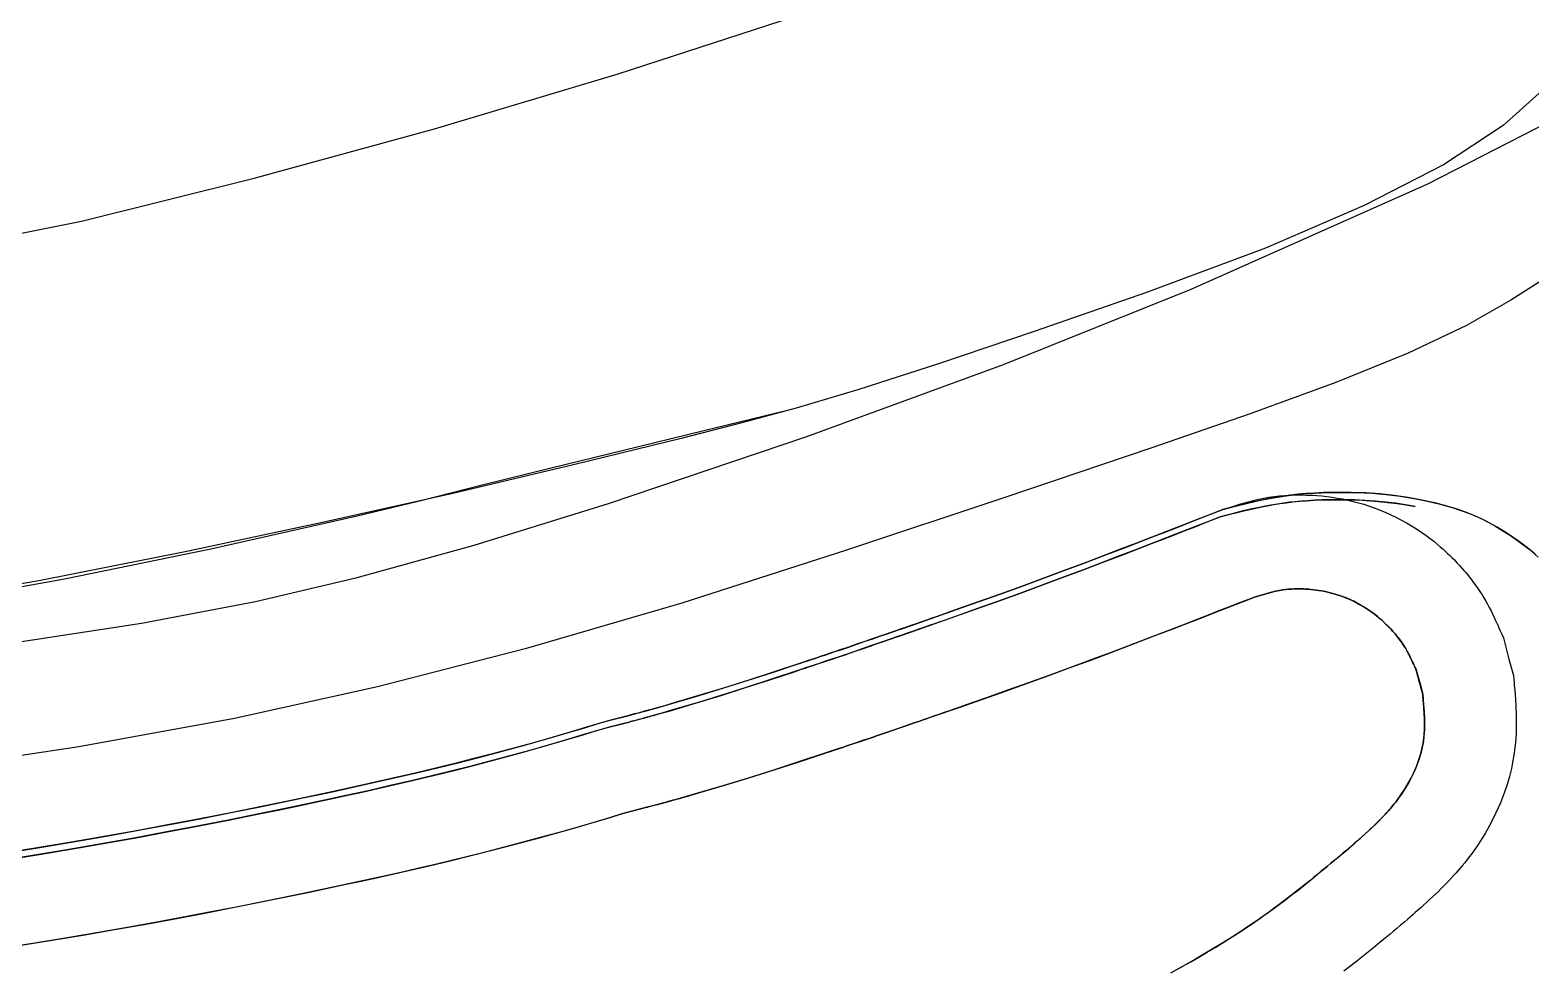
# Model space of a CAD drawing. Extents: x -120222 to -41942, y -19134 to 30932.
# Drawn here: x -97446.9 to -97364.5, y 4074.6 to 4126.1 of the extents above; entities that cross this region are included whole.
import ezdxf

# ---------------------------------------------------------------- set-up
doc = ezdxf.new("R2010")
doc.units = 0
doc.header["$LTSCALE"] = 150
doc.header["$MEASUREMENT"] = 0
doc.layers.get('0').update_dxf_attribs({"linetype": 'CONTINUOUS'})
doc.layers.add('_____', color=7, linetype='CONTINUOUS')

# ---------------------------------------------------------------- blocks, each defined once
blk = doc.blocks.new('____-461')
at = {"color": 1, "linetype": 'Continuous'}
for points in [[(-103965.318, -456.938, 0), (-103954.798, -458.125, 0), (-103944.2, -459.015, 0), (-103934.271, -459.561, 0), (-103925.013, -459.763, 0), (-103915.649, -459.557, 0), (-103905.345, -458.875, 0), (-103894.103, -457.718, 0), (-103883.428, -456.337, 0), (-103875.881, -455.169, 0), (-103869.611, -453.99, 0), (-103864.034, -452.674, 0), (-103857.602, -450.884, 0), (-103850.229, -448.603, 0), (-103839.321, -444.925, 0), (-103828.518, -440.959, 0), (-103818.203, -436.827, 0), (-103805.206, -431.027, 0), (-103793.265, -424.905, 0)], [(-103970.983, -432.913, 0), (-103963.409, -434.165, 0), (-103955.976, -435.204, 0), (-103948.65, -436.046, 0), (-103935.492, -437.081, 0), (-103922.688, -437.454, 0), (-103910.392, -437.193, 0), (-103899.218, -436.377, 0), (-103888.817, -435.009, 0), (-103879.189, -433.09, 0), (-103869.687, -430.726, 0), (-103859.792, -428.003, 0), (-103849.691, -424.979, 0), (-103839.215, -421.589, 0), (-103828.443, -417.368, 0), (-103817.407, -412.125, 0), (-103805.875, -405.723, 0), (-103794.175, -398.348, 0)], [(-103798.471, -436.046, 0), (-103800.638, -437.425, 0), (-103803.074, -438.821, 0), (-103806.279, -440.331, 0), (-103810.258, -441.957, 0), (-103815.01, -443.698, 0), (-103820.376, -445.544, 0), (-103828.443, -448.271, 0), (-103837.148, -451.165, 0), (-103846.201, -454.075, 0), (-103854.803, -456.589, 0), (-103862.907, -458.682, 0), (-103870.78, -460.409, 0), (-103879.327, -461.967, 0), (-103888.564, -463.357, 0), (-103898.372, -464.504, 0), (-103909.392, -465.335, 0), (-103920.849, -465.741, 0), (-103932.037, -465.736, 0), (-103942.463, -465.327, 0), (-103950.144, -464.722, 0), (-103958.153, -463.813, 0), (-103966.865, -462.576, 0)], [(-103798.365, -425.414, 0), (-103801.063, -427.831, 0), (-103804.348, -429.983, 0), (-103808.693, -432.219, 0), (-103814.13, -434.562, 0), (-103820.658, -437.011, 0), (-103826.826, -439.153, 0), (-103832.095, -440.927, 0), (-103836.458, -442.329, 0), (-103839.916, -443.36, 0), (-103842.888, -444.162, 0), (-103846.223, -445.022, 0), (-103852.08, -446.465, 0), (-103858.782, -448.046, 0), (-103865.938, -449.652, 0), (-103873.48, -451.265, 0), (-103881.533, -452.854, 0), (-103890.357, -454.355, 0)], [(-103840.385, -443.49, 0), (-103845.051, -444.619, 0), (-103849.403, -445.681, 0), (-103853.44, -446.675, 0), (-103857.162, -447.602, 0), (-103860.614, -448.466, 0), (-103864.029, -449.295, 0), (-103872.075, -451.117, 0), (-103880.114, -452.759, 0), (-103889.677, -454.476, 0), (-103899.229, -455.936, 0), (-103908.773, -457.134, 0), (-103916.083, -457.762, 0), (-103923.403, -458.082, 0), (-103930.735, -458.091, 0), (-103938.077, -457.792, 0), (-103945.43, -457.184, 0), (-103952.794, -456.266, 0), (-103960.115, -455.098, 0), (-103969.341, -453.49, 0)], [(-103816.465, -448.931, 0), (-103815.763, -448.746, 0), (-103815.1, -448.583, 0), (-103814.478, -448.443, 0), (-103813.895, -448.325, 0), (-103813.352, -448.228, 0), (-103812.857, -448.155, 0), (-103812.391, -448.102, 0), (-103811.913, -448.059, 0), (-103811.417, -448.027, 0), (-103810.677, -447.998, 0), (-103809.903, -447.989, 0), (-103809.094, -448.001, 0), (-103808.287, -448.039, 0), (-103807.496, -448.106, 0), (-103806.72, -448.202, 0), (-103805.961, -448.326, 0), (-103805.224, -448.477, 0), (-103804.526, -448.644, 0), (-103803.869, -448.829, 0), (-103803.382, -448.986, 0), (-103802.919, -449.154, 0), (-103802.473, -449.338, 0), (-103802.01, -449.561, 0), (-103801.529, -449.823, 0), (-103801.075, -450.096, 0), (-103800.607, -450.401, 0), (-103800.122, -450.74, 0), (-103799.627, -451.115, 0), (-103799.143, -451.543, 0)], [(-103799.305, -451.392, 0), (-103799.732, -451.031, 0), (-103800.165, -450.709, 0), (-103800.589, -450.413, 0), (-103801, -450.143, 0), (-103801.4, -449.898, 0), (-103801.788, -449.678, 0), (-103802.26, -449.437, 0), (-103802.712, -449.236, 0), (-103803.163, -449.063, 0), (-103803.639, -448.901, 0), (-103804.14, -448.75, 0), (-103804.814, -448.572, 0), (-103805.529, -448.411, 0), (-103806.278, -448.271, 0), (-103807.044, -448.158, 0), (-103807.826, -448.074, 0), (-103808.609, -448.02, 0), (-103809.408, -447.993, 0), (-103810.19, -447.99, 0), (-103810.939, -448.005, 0), (-103811.419, -448.027, 0), (-103811.883, -448.057, 0), (-103812.333, -448.096, 0), (-103812.768, -448.144, 0), (-103813.222, -448.208, 0), (-103813.711, -448.29, 0), (-103814.329, -448.412, 0), (-103814.994, -448.559, 0), (-103815.706, -448.732, 0), (-103816.465, -448.931, 0)], [(-103816.454, -448.929, 0), (-103815.98, -448.778, 0), (-103815.486, -448.626, 0), (-103814.989, -448.486, 0), (-103814.479, -448.363, 0), (-103813.94, -448.261, 0), (-103813.647, -448.219, 0), (-103813.356, -448.185, 0), (-103813.065, -448.16, 0), (-103812.773, -448.143, 0), (-103812.481, -448.133, 0), (-103812.188, -448.13, 0), (-103811.892, -448.135, 0), (-103811.722, -448.141, 0), (-103811.521, -448.15, 0), (-103811.292, -448.165, 0), (-103811.034, -448.188, 0), (-103810.751, -448.218, 0), (-103810.466, -448.256, 0), (-103810.181, -448.301, 0), (-103809.898, -448.352, 0), (-103809.308, -448.483, 0), (-103808.724, -448.644, 0), (-103808.149, -448.836, 0), (-103807.545, -449.076, 0), (-103806.954, -449.349, 0), (-103806.379, -449.655, 0), (-103805.822, -449.994, 0), (-103805.285, -450.364, 0), (-103805.076, -450.52, 0), (-103804.874, -450.678, 0), (-103804.687, -450.831, 0), (-103804.515, -450.977, 0), (-103804.361, -451.113, 0), (-103804.228, -451.233, 0), (-103804.114, -451.34, 0), (-103804.003, -451.447, 0), (-103803.887, -451.561, 0), (-103803.743, -451.705, 0), (-103803.601, -451.853, 0), (-103803.462, -452.004, 0), (-103803.333, -452.147, 0), (-103803.221, -452.275, 0), (-103803.122, -452.392, 0), (-103802.833, -452.749, 0), (-103802.56, -453.117, 0), (-103802.454, -453.269, 0), (-103802.34, -453.439, 0), (-103802.224, -453.617, 0), (-103802.124, -453.78, 0), (-103802.016, -453.968, 0), (-103801.925, -454.129, 0), (-103801.829, -454.308, 0), (-103801.728, -454.505, 0), (-103801.645, -454.673, 0), (-103801.569, -454.831, 0), (-103801.494, -454.989, 0), (-103801.427, -455.135, 0), (-103801.361, -455.282, 0), (-103801.295, -455.43, 0), (-103801.22, -455.599, 0), (-103801.137, -455.789, 0), (-103801.052, -455.985, 0)], [(-103837.075, -456.506, 0), (-103836.577, -456.334, 0), (-103836.116, -456.175, 0), (-103835.693, -456.029, 0), (-103835.307, -455.895, 0), (-103834.959, -455.775, 0), (-103834.712, -455.69, 0), (-103834.488, -455.612, 0), (-103834.287, -455.543, 0), (-103834.11, -455.482, 0), (-103833.947, -455.425, 0), (-103832.497, -454.921, 0), (-103829.91, -454.01, 0), (-103828.757, -453.597, 0), (-103827.591, -453.176, 0), (-103826.411, -452.744, 0), (-103825.238, -452.308, 0), (-103824.085, -451.875, 0), (-103822.952, -451.445, 0), (-103821.821, -451.012, 0), (-103820.691, -450.576, 0), (-103820.179, -450.378, 0), (-103819.64, -450.169, 0), (-103819.073, -449.949, 0), (-103818.477, -449.716, 0), (-103817.845, -449.47, 0), (-103817.174, -449.208, 0), (-103816.465, -448.931, 0)], [(-103837.075, -456.506, 0), (-103836.577, -456.334, 0), (-103836.116, -456.175, 0), (-103835.693, -456.029, 0), (-103835.307, -455.895, 0), (-103834.959, -455.775, 0), (-103834.712, -455.69, 0), (-103834.488, -455.612, 0), (-103834.287, -455.543, 0), (-103834.11, -455.482, 0), (-103833.947, -455.425, 0), (-103832.497, -454.921, 0), (-103829.91, -454.01, 0), (-103828.757, -453.597, 0), (-103827.591, -453.176, 0), (-103826.411, -452.744, 0), (-103825.238, -452.308, 0), (-103824.085, -451.875, 0), (-103822.952, -451.445, 0), (-103821.821, -451.012, 0), (-103820.691, -450.576, 0), (-103820.179, -450.378, 0), (-103819.64, -450.169, 0), (-103819.073, -449.949, 0), (-103818.477, -449.716, 0), (-103817.845, -449.47, 0), (-103817.174, -449.208, 0), (-103816.465, -448.931, 0)], [(-103837.075, -456.506, 0), (-103836.577, -456.334, 0), (-103836.116, -456.175, 0), (-103835.693, -456.029, 0), (-103835.307, -455.895, 0), (-103834.959, -455.775, 0), (-103834.712, -455.69, 0), (-103834.488, -455.612, 0), (-103834.287, -455.543, 0), (-103834.11, -455.482, 0), (-103833.947, -455.425, 0), (-103832.497, -454.921, 0), (-103829.91, -454.01, 0), (-103828.757, -453.597, 0), (-103827.591, -453.176, 0), (-103826.411, -452.744, 0), (-103825.238, -452.308, 0), (-103824.085, -451.875, 0), (-103822.952, -451.445, 0), (-103821.821, -451.012, 0), (-103820.691, -450.576, 0), (-103820.179, -450.378, 0), (-103819.64, -450.169, 0), (-103819.073, -449.949, 0), (-103818.477, -449.716, 0), (-103817.845, -449.47, 0), (-103817.174, -449.208, 0), (-103816.465, -448.931, 0)], [(-103816.465, -448.931, 0), (-103817.11, -449.183, 0), (-103817.723, -449.422, 0), (-103818.305, -449.649, 0), (-103818.855, -449.864, 0), (-103819.381, -450.068, 0), (-103819.882, -450.263, 0), (-103820.36, -450.448, 0), (-103821.204, -450.775, 0), (-103822.049, -451.099, 0), (-103822.893, -451.423, 0), (-103824.026, -451.853, 0), (-103825.177, -452.286, 0), (-103826.35, -452.721, 0), (-103827.529, -453.154, 0), (-103828.697, -453.576, 0), (-103829.85, -453.988, 0), (-103831.004, -454.397, 0), (-103832.159, -454.803, 0), (-103832.45, -454.904, 0), (-103832.741, -455.006, 0), (-103833.031, -455.107, 0), (-103833.322, -455.208, 0), (-103833.613, -455.309, 0), (-103833.903, -455.41, 0), (-103834.199, -455.513, 0), (-103834.436, -455.594, 0), (-103834.707, -455.688, 0), (-103835.014, -455.794, 0), (-103835.356, -455.912, 0), (-103835.733, -456.043, 0), (-103836.145, -456.185, 0), (-103836.593, -456.339, 0), (-103837.075, -456.506, 0)], [(-103805.892, -448.772, 0), (-103806.429, -448.675, 0), (-103806.974, -448.591, 0), (-103807.527, -448.523, 0), (-103808.088, -448.469, 0), (-103808.658, -448.43, 0), (-103809.235, -448.405, 0), (-103809.692, -448.396, 0), (-103810.14, -448.393, 0), (-103810.576, -448.397, 0), (-103811.002, -448.407, 0), (-103811.416, -448.424, 0), (-103811.819, -448.447, 0), (-103812.155, -448.471, 0), (-103812.483, -448.501, 0), (-103812.803, -448.535, 0), (-103813.127, -448.577, 0), (-103813.469, -448.628, 0), (-103813.829, -448.69, 0), (-103814.208, -448.761, 0), (-103814.57, -448.836, 0), (-103814.948, -448.919, 0), (-103815.342, -449.01, 0), (-103815.75, -449.11, 0), (-103816.174, -449.219, 0), (-103816.612, -449.335, 0)], [(-103816.612, -449.335, 0), (-103816.135, -449.209, 0), (-103815.677, -449.092, 0), (-103815.236, -448.985, 0), (-103814.813, -448.889, 0), (-103814.408, -448.802, 0), (-103814.028, -448.726, 0), (-103813.665, -448.661, 0), (-103813.32, -448.605, 0), (-103812.992, -448.558, 0), (-103812.62, -448.515, 0), (-103812.24, -448.479, 0), (-103811.85, -448.449, 0), (-103811.448, -448.425, 0), (-103811.034, -448.408, 0), (-103810.61, -448.398, 0), (-103810.174, -448.393, 0), (-103809.727, -448.395, 0), (-103809.271, -448.404, 0), (-103808.816, -448.422, 0), (-103808.366, -448.448, 0), (-103807.921, -448.484, 0), (-103807.404, -448.537, 0), (-103806.893, -448.603, 0), (-103806.389, -448.681, 0), (-103805.892, -448.772, 0)], [(-103816.465, -448.931, 0), (-103816.459, -448.93, 0), (-103816.454, -448.929, 0)], [(-103816.612, -449.335, 0), (-103817.257, -449.587, 0), (-103817.87, -449.827, 0), (-103818.452, -450.054, 0), (-103819.003, -450.268, 0), (-103819.528, -450.473, 0), (-103820.029, -450.667, 0), (-103820.507, -450.853, 0), (-103821.352, -451.179, 0), (-103822.196, -451.504, 0), (-103823.041, -451.827, 0), (-103824.173, -452.257, 0), (-103825.325, -452.69, 0), (-103826.497, -453.126, 0), (-103827.677, -453.558, 0), (-103828.844, -453.98, 0), (-103829.997, -454.393, 0), (-103831.151, -454.802, 0), (-103832.307, -455.207, 0), (-103832.597, -455.309, 0), (-103832.888, -455.41, 0), (-103833.178, -455.511, 0), (-103833.469, -455.613, 0), (-103833.76, -455.714, 0), (-103834.051, -455.815, 0), (-103834.347, -455.917, 0), (-103834.583, -455.999, 0), (-103834.855, -456.093, 0), (-103835.161, -456.199, 0), (-103835.503, -456.317, 0), (-103835.88, -456.447, 0), (-103836.293, -456.589, 0), (-103836.74, -456.744, 0), (-103837.223, -456.91, 0)], [(-103837.223, -456.91, 0), (-103836.724, -456.738, 0), (-103836.263, -456.579, 0), (-103835.84, -456.433, 0), (-103835.454, -456.3, 0), (-103835.106, -456.18, 0), (-103834.859, -456.094, 0), (-103834.635, -456.017, 0), (-103834.435, -455.948, 0), (-103834.257, -455.886, 0), (-103834.094, -455.83, 0), (-103832.644, -455.325, 0), (-103830.057, -454.414, 0), (-103828.904, -454.002, 0), (-103827.738, -453.58, 0), (-103826.559, -453.148, 0), (-103825.385, -452.713, 0), (-103824.233, -452.28, 0), (-103823.099, -451.85, 0), (-103821.968, -451.416, 0), (-103820.838, -450.981, 0), (-103820.326, -450.782, 0), (-103819.788, -450.573, 0), (-103819.221, -450.353, 0), (-103818.624, -450.121, 0), (-103817.992, -449.874, 0), (-103817.322, -449.613, 0), (-103816.612, -449.335, 0)], [(-103805.82, -457.806, 0), (-103805.865, -457.703, 0), (-103805.906, -457.613, 0), (-103805.943, -457.53, 0), (-103805.98, -457.447, 0), (-103806.017, -457.365, 0), (-103806.055, -457.283, 0), (-103806.093, -457.201, 0), (-103806.117, -457.151, 0), (-103806.141, -457.101, 0), (-103806.165, -457.051, 0), (-103806.19, -457.001, 0), (-103806.219, -456.942, 0), (-103806.247, -456.887, 0), (-103806.279, -456.826, 0), (-103806.307, -456.772, 0), (-103806.331, -456.728, 0), (-103806.351, -456.692, 0), (-103806.365, -456.668, 0), (-103806.379, -456.642, 0), (-103806.394, -456.615, 0), (-103806.411, -456.587, 0), (-103806.428, -456.557, 0), (-103806.446, -456.526, 0), (-103806.469, -456.488, 0), (-103806.499, -456.441, 0), (-103806.537, -456.383, 0), (-103806.573, -456.329, 0), (-103806.606, -456.28, 0), (-103806.637, -456.235, 0), (-103806.666, -456.194, 0), (-103806.827, -455.979, 0), (-103806.997, -455.771, 0), (-103807.053, -455.706, 0), (-103807.121, -455.63, 0), (-103807.201, -455.541, 0), (-103807.289, -455.446, 0), (-103807.379, -455.354, 0), (-103807.466, -455.267, 0), (-103807.548, -455.188, 0), (-103807.595, -455.143, 0), (-103807.647, -455.094, 0), (-103807.71, -455.037, 0), (-103807.784, -454.971, 0), (-103807.87, -454.897, 0), (-103807.968, -454.815, 0), (-103808.082, -454.724, 0), (-103808.207, -454.629, 0), (-103808.334, -454.536, 0), (-103808.637, -454.332, 0), (-103808.95, -454.146, 0), (-103809.274, -453.977, 0), (-103809.605, -453.826, 0), (-103809.943, -453.694, 0), (-103810.288, -453.581, 0), (-103810.637, -453.487, 0), (-103810.778, -453.455, 0), (-103810.919, -453.425, 0), (-103811.06, -453.399, 0), (-103811.202, -453.376, 0), (-103811.344, -453.356, 0), (-103811.487, -453.338, 0), (-103811.624, -453.324, 0), (-103811.732, -453.314, 0), (-103811.824, -453.307, 0), (-103811.901, -453.303, 0), (-103811.971, -453.3, 0), (-103812.034, -453.297, 0), (-103812.09, -453.295, 0), (-103812.173, -453.293, 0), (-103812.248, -453.291, 0), (-103812.324, -453.291, 0), (-103812.399, -453.291, 0), (-103812.474, -453.292, 0), (-103812.548, -453.294, 0), (-103812.709, -453.302, 0), (-103812.869, -453.313, 0), (-103813.029, -453.329, 0), (-103813.188, -453.349, 0), (-103813.359, -453.377, 0), (-103813.577, -453.422, 0), (-103813.775, -453.471, 0), (-103813.969, -453.523, 0), (-103814.162, -453.579, 0), (-103814.355, -453.637, 0), (-103814.546, -453.697, 0), (-103814.733, -453.756, 0), (-103814.916, -453.815, 0)], [(-103814.916, -453.815, 0), (-103814.733, -453.756, 0), (-103814.546, -453.697, 0), (-103814.355, -453.637, 0), (-103814.162, -453.579, 0), (-103813.969, -453.523, 0), (-103813.775, -453.471, 0), (-103813.577, -453.422, 0), (-103813.359, -453.377, 0), (-103813.178, -453.348, 0), (-103813.009, -453.326, 0), (-103812.84, -453.311, 0), (-103812.67, -453.3, 0), (-103812.5, -453.293, 0), (-103812.329, -453.291, 0), (-103812.266, -453.291, 0), (-103812.203, -453.292, 0), (-103812.139, -453.293, 0), (-103812.063, -453.296, 0), (-103812.007, -453.298, 0), (-103811.945, -453.301, 0), (-103811.877, -453.304, 0), (-103811.801, -453.309, 0), (-103811.71, -453.316, 0), (-103811.591, -453.327, 0), (-103811.456, -453.341, 0), (-103811.319, -453.359, 0), (-103811.182, -453.379, 0), (-103811.045, -453.402, 0), (-103810.909, -453.427, 0), (-103810.773, -453.456, 0), (-103810.637, -453.487, 0), (-103810.289, -453.581, 0), (-103809.945, -453.694, 0), (-103809.607, -453.825, 0), (-103809.276, -453.975, 0), (-103808.954, -454.144, 0), (-103808.723, -454.279, 0), (-103808.498, -454.422, 0), (-103808.279, -454.575, 0), (-103808.153, -454.669, 0), (-103808.032, -454.764, 0), (-103807.924, -454.851, 0), (-103807.832, -454.929, 0), (-103807.752, -455, 0), (-103807.682, -455.062, 0), (-103807.624, -455.116, 0), (-103807.576, -455.161, 0), (-103807.527, -455.208, 0), (-103807.426, -455.307, 0), (-103807.317, -455.416, 0), (-103807.241, -455.497, 0), (-103807.167, -455.578, 0), (-103807.101, -455.652, 0), (-103807.045, -455.716, 0), (-103806.997, -455.771, 0), (-103806.942, -455.837, 0), (-103806.888, -455.903, 0), (-103806.834, -455.97, 0), (-103806.782, -456.037, 0), (-103806.731, -456.105, 0), (-103806.68, -456.174, 0), (-103806.63, -456.244, 0), (-103806.575, -456.325, 0), (-103806.519, -456.41, 0), (-103806.469, -456.488, 0), (-103806.439, -456.538, 0), (-103806.414, -456.581, 0), (-103806.391, -456.621, 0), (-103806.37, -456.658, 0), (-103806.351, -456.692, 0), (-103806.323, -456.742, 0), (-103806.288, -456.809, 0), (-103806.246, -456.89, 0), (-103806.209, -456.962, 0), (-103806.18, -457.02, 0), (-103806.155, -457.073, 0), (-103806.036, -457.324, 0), (-103805.995, -457.414, 0), (-103805.954, -457.505, 0), (-103805.913, -457.596, 0), (-103805.87, -457.694, 0), (-103805.82, -457.806, 0)], [(-103805.82, -457.806, 0), (-103805.865, -457.703, 0), (-103805.906, -457.613, 0), (-103805.943, -457.53, 0), (-103805.98, -457.447, 0), (-103806.017, -457.365, 0), (-103806.055, -457.283, 0), (-103806.093, -457.201, 0), (-103806.117, -457.151, 0), (-103806.141, -457.101, 0), (-103806.165, -457.051, 0), (-103806.19, -457.001, 0), (-103806.219, -456.942, 0), (-103806.247, -456.887, 0), (-103806.279, -456.826, 0), (-103806.307, -456.772, 0), (-103806.331, -456.728, 0), (-103806.351, -456.692, 0), (-103806.365, -456.668, 0), (-103806.379, -456.642, 0), (-103806.394, -456.615, 0), (-103806.411, -456.587, 0), (-103806.428, -456.557, 0), (-103806.446, -456.526, 0), (-103806.469, -456.488, 0), (-103806.499, -456.441, 0), (-103806.537, -456.383, 0), (-103806.573, -456.329, 0), (-103806.606, -456.28, 0), (-103806.637, -456.235, 0), (-103806.666, -456.194, 0), (-103806.827, -455.979, 0), (-103806.997, -455.771, 0), (-103807.053, -455.706, 0), (-103807.121, -455.63, 0), (-103807.201, -455.541, 0), (-103807.289, -455.446, 0), (-103807.379, -455.354, 0), (-103807.466, -455.267, 0), (-103807.548, -455.188, 0), (-103807.595, -455.143, 0), (-103807.647, -455.094, 0), (-103807.71, -455.037, 0), (-103807.784, -454.971, 0), (-103807.87, -454.897, 0), (-103807.968, -454.815, 0), (-103808.082, -454.724, 0), (-103808.207, -454.629, 0), (-103808.334, -454.536, 0), (-103808.637, -454.332, 0), (-103808.95, -454.146, 0), (-103809.274, -453.977, 0), (-103809.605, -453.826, 0), (-103809.943, -453.694, 0), (-103810.288, -453.581, 0), (-103810.637, -453.487, 0), (-103810.778, -453.455, 0), (-103810.919, -453.425, 0), (-103811.06, -453.399, 0), (-103811.202, -453.376, 0), (-103811.344, -453.356, 0), (-103811.487, -453.338, 0), (-103811.624, -453.324, 0), (-103811.732, -453.314, 0), (-103811.824, -453.307, 0), (-103811.901, -453.303, 0), (-103811.971, -453.3, 0), (-103812.034, -453.297, 0), (-103812.09, -453.295, 0), (-103812.173, -453.293, 0), (-103812.248, -453.291, 0), (-103812.324, -453.291, 0), (-103812.399, -453.291, 0), (-103812.474, -453.292, 0), (-103812.548, -453.294, 0), (-103812.709, -453.302, 0), (-103812.869, -453.313, 0), (-103813.029, -453.329, 0), (-103813.188, -453.349, 0), (-103813.359, -453.377, 0), (-103813.577, -453.422, 0), (-103813.775, -453.471, 0), (-103813.969, -453.523, 0), (-103814.162, -453.579, 0), (-103814.355, -453.637, 0), (-103814.546, -453.697, 0), (-103814.733, -453.756, 0), (-103814.916, -453.815, 0)], [(-103814.916, -453.815, 0), (-103815.554, -454.064, 0), (-103816.161, -454.301, 0), (-103816.736, -454.525, 0), (-103817.281, -454.737, 0), (-103817.802, -454.94, 0), (-103818.299, -455.133, 0), (-103818.772, -455.316, 0), (-103821.315, -456.294, 0), (-103822.453, -456.725, 0), (-103823.61, -457.16, 0), (-103824.788, -457.597, 0), (-103825.971, -458.031, 0), (-103827.142, -458.454, 0), (-103828.299, -458.868, 0), (-103829.458, -459.278, 0), (-103830.617, -459.685, 0), (-103830.909, -459.787, 0), (-103831.201, -459.889, 0), (-103831.492, -459.991, 0), (-103831.784, -460.092, 0), (-103832.076, -460.194, 0), (-103832.368, -460.295, 0), (-103832.665, -460.398, 0), (-103832.902, -460.48, 0), (-103833.175, -460.574, 0), (-103833.482, -460.68, 0), (-103833.825, -460.799, 0), (-103834.203, -460.929, 0), (-103834.616, -461.072, 0), (-103835.064, -461.226, 0), (-103835.547, -461.393, 0)], [(-103835.547, -461.393, 0), (-103835.048, -461.221, 0), (-103834.586, -461.061, 0), (-103834.162, -460.915, 0), (-103833.776, -460.782, 0), (-103833.427, -460.661, 0), (-103833.179, -460.576, 0), (-103832.955, -460.498, 0), (-103832.753, -460.428, 0), (-103832.575, -460.367, 0), (-103832.412, -460.31, 0), (-103830.956, -459.804, 0), (-103828.359, -458.889, 0), (-103827.202, -458.476, 0), (-103826.032, -458.053, 0), (-103824.849, -457.62, 0), (-103823.671, -457.183, 0), (-103822.512, -456.748, 0), (-103821.374, -456.316, 0), (-103820.238, -455.882, 0), (-103819.103, -455.444, 0), (-103818.593, -455.247, 0), (-103818.059, -455.04, 0), (-103817.497, -454.821, 0), (-103816.906, -454.591, 0), (-103816.281, -454.348, 0), (-103815.618, -454.089, 0), (-103814.916, -453.815, 0)], [(-103814.916, -453.815, 0), (-103815.554, -454.064, 0), (-103816.161, -454.301, 0), (-103816.736, -454.525, 0), (-103817.281, -454.737, 0), (-103817.802, -454.94, 0), (-103818.299, -455.133, 0), (-103818.772, -455.316, 0), (-103821.315, -456.294, 0), (-103822.453, -456.725, 0), (-103823.61, -457.16, 0), (-103824.788, -457.597, 0), (-103825.971, -458.031, 0), (-103827.142, -458.454, 0), (-103828.299, -458.868, 0), (-103829.458, -459.278, 0), (-103830.617, -459.685, 0), (-103830.909, -459.787, 0), (-103831.201, -459.889, 0), (-103831.492, -459.991, 0), (-103831.784, -460.092, 0), (-103832.076, -460.194, 0), (-103832.368, -460.295, 0), (-103832.665, -460.398, 0), (-103832.902, -460.48, 0), (-103833.175, -460.574, 0), (-103833.482, -460.68, 0), (-103833.825, -460.799, 0), (-103834.203, -460.929, 0), (-103834.616, -461.072, 0), (-103835.064, -461.226, 0), (-103835.547, -461.393, 0)], [(-103849.224, -460.284, 0), (-103848.958, -460.212, 0), (-103848.715, -460.147, 0), (-103848.495, -460.088, 0), (-103848.299, -460.035, 0), (-103848.126, -459.988, 0), (-103848.006, -459.955, 0), (-103847.901, -459.926, 0), (-103847.802, -459.899, 0), (-103847.703, -459.871, 0), (-103847.605, -459.844, 0), (-103847.174, -459.722, 0), (-103846.749, -459.601, 0), (-103845.236, -459.154, 0), (-103843.889, -458.74, 0), (-103842.544, -458.314, 0), (-103841.203, -457.88, 0), (-103839.863, -457.438, 0), (-103839.666, -457.373, 0), (-103839.47, -457.308, 0), (-103839.273, -457.242, 0), (-103839.064, -457.172, 0), (-103838.836, -457.096, 0), (-103838.589, -457.014, 0), (-103838.34, -456.93, 0), (-103838.07, -456.84, 0), (-103837.778, -456.742, 0), (-103837.465, -456.637, 0), (-103837.129, -456.524, 0)], [(-103849.224, -460.284, 0), (-103848.958, -460.212, 0), (-103848.715, -460.147, 0), (-103848.495, -460.088, 0), (-103848.299, -460.035, 0), (-103848.126, -459.988, 0), (-103848.006, -459.955, 0), (-103847.901, -459.926, 0), (-103847.802, -459.899, 0), (-103847.703, -459.871, 0), (-103847.605, -459.844, 0), (-103847.174, -459.722, 0), (-103846.749, -459.601, 0), (-103845.236, -459.154, 0), (-103843.889, -458.74, 0), (-103842.544, -458.314, 0), (-103841.203, -457.88, 0), (-103839.863, -457.438, 0), (-103839.666, -457.373, 0), (-103839.47, -457.308, 0), (-103839.273, -457.242, 0), (-103839.064, -457.172, 0), (-103838.836, -457.096, 0), (-103838.589, -457.014, 0), (-103838.34, -456.93, 0), (-103838.07, -456.84, 0), (-103837.778, -456.742, 0), (-103837.465, -456.637, 0), (-103837.129, -456.524, 0)], [(-103849.224, -460.284, 0), (-103848.958, -460.212, 0), (-103848.715, -460.147, 0), (-103848.495, -460.088, 0), (-103848.299, -460.035, 0), (-103848.126, -459.988, 0), (-103848.006, -459.955, 0), (-103847.901, -459.926, 0), (-103847.802, -459.899, 0), (-103847.703, -459.871, 0), (-103847.605, -459.844, 0), (-103847.174, -459.722, 0), (-103846.749, -459.601, 0), (-103845.236, -459.154, 0), (-103843.889, -458.74, 0), (-103842.544, -458.314, 0), (-103841.203, -457.88, 0), (-103839.863, -457.438, 0), (-103839.666, -457.373, 0), (-103839.47, -457.308, 0), (-103839.273, -457.242, 0), (-103839.064, -457.172, 0), (-103838.836, -457.096, 0), (-103838.589, -457.014, 0), (-103838.34, -456.93, 0), (-103838.07, -456.84, 0), (-103837.778, -456.742, 0), (-103837.465, -456.637, 0), (-103837.129, -456.524, 0)], [(-103837.129, -456.524, 0), (-103837.452, -456.633, 0), (-103837.755, -456.734, 0), (-103838.038, -456.829, 0), (-103838.3, -456.917, 0), (-103838.543, -456.998, 0), (-103838.771, -457.074, 0), (-103839.019, -457.157, 0), (-103839.246, -457.233, 0), (-103839.457, -457.303, 0), (-103839.667, -457.373, 0), (-103841.168, -457.868, 0), (-103842.509, -458.303, 0), (-103843.854, -458.729, 0), (-103845.201, -459.143, 0), (-103846.551, -459.543, 0), (-103847.147, -459.715, 0), (-103847.755, -459.886, 0), (-103847.864, -459.916, 0), (-103847.976, -459.947, 0), (-103848.104, -459.982, 0), (-103848.25, -460.022, 0), (-103848.413, -460.066, 0), (-103848.591, -460.114, 0), (-103848.785, -460.166, 0), (-103848.996, -460.223, 0), (-103849.224, -460.284, 0)], [(-103837.129, -456.524, 0), (-103837.099, -456.514, 0), (-103837.075, -456.506, 0)], [(-103837.075, -456.506, 0), (-103837.105, -456.516, 0), (-103837.129, -456.524, 0)], [(-103801.052, -455.985, 0), (-103800.742, -457.147, 0), (-103800.498, -458.06, 0)], [(-103837.276, -456.929, 0), (-103837.6, -457.037, 0), (-103837.903, -457.139, 0), (-103838.185, -457.234, 0), (-103838.448, -457.322, 0), (-103838.691, -457.403, 0), (-103838.918, -457.479, 0), (-103839.166, -457.562, 0), (-103839.393, -457.638, 0), (-103839.604, -457.708, 0), (-103839.814, -457.778, 0), (-103841.315, -458.273, 0), (-103842.657, -458.708, 0), (-103844.001, -459.133, 0), (-103845.348, -459.547, 0), (-103846.699, -459.948, 0), (-103847.294, -460.119, 0), (-103847.902, -460.29, 0), (-103848.011, -460.32, 0), (-103848.123, -460.352, 0), (-103848.252, -460.387, 0), (-103848.397, -460.426, 0), (-103848.561, -460.471, 0), (-103848.738, -460.518, 0), (-103848.932, -460.571, 0), (-103849.143, -460.627, 0), (-103849.371, -460.688, 0)], [(-103849.371, -460.688, 0), (-103849.105, -460.617, 0), (-103848.862, -460.552, 0), (-103848.642, -460.493, 0), (-103848.446, -460.44, 0), (-103848.273, -460.393, 0), (-103848.154, -460.36, 0), (-103848.048, -460.331, 0), (-103847.949, -460.303, 0), (-103847.851, -460.276, 0), (-103847.752, -460.248, 0), (-103847.321, -460.127, 0), (-103846.896, -460.005, 0), (-103845.383, -459.558, 0), (-103844.036, -459.144, 0), (-103842.692, -458.719, 0), (-103841.35, -458.284, 0), (-103840.01, -457.843, 0), (-103839.813, -457.777, 0), (-103839.617, -457.712, 0), (-103839.42, -457.647, 0), (-103839.211, -457.577, 0), (-103838.983, -457.501, 0), (-103838.737, -457.418, 0), (-103838.487, -457.335, 0), (-103838.217, -457.244, 0), (-103837.926, -457.147, 0), (-103837.612, -457.041, 0), (-103837.276, -456.929, 0)], [(-103837.223, -456.91, 0), (-103837.252, -456.92, 0), (-103837.276, -456.929, 0)], [(-103837.276, -456.929, 0), (-103837.246, -456.918, 0), (-103837.223, -456.91, 0)], [(-103800.498, -458.06, 0), (-103800.48, -458.264, 0), (-103800.464, -458.443, 0), (-103800.451, -458.6, 0), (-103800.439, -458.74, 0), (-103800.429, -458.865, 0), (-103800.393, -459.35, 0), (-103800.367, -459.782, 0), (-103800.35, -460.215, 0), (-103800.343, -460.729, 0), (-103800.354, -461.242, 0), (-103800.388, -461.755, 0), (-103800.399, -461.867, 0), (-103800.413, -461.999, 0), (-103800.431, -462.153, 0), (-103800.455, -462.327, 0), (-103800.486, -462.522, 0), (-103800.523, -462.734, 0), (-103800.565, -462.946, 0), (-103800.611, -463.158, 0), (-103800.721, -463.6, 0), (-103800.848, -464.038, 0), (-103800.993, -464.472, 0), (-103801.212, -465.044, 0), (-103801.46, -465.607, 0), (-103801.737, -466.162, 0), (-103802.041, -466.706, 0), (-103802.273, -467.084, 0), (-103802.517, -467.454, 0), (-103802.771, -467.815, 0), (-103803.037, -468.168, 0), (-103803.175, -468.344, 0), (-103803.311, -468.51, 0), (-103803.438, -468.663, 0), (-103803.553, -468.797, 0), (-103803.655, -468.912, 0), (-103803.747, -469.015, 0), (-103803.894, -469.176, 0), (-103804.04, -469.331, 0), (-103804.187, -469.484, 0), (-103804.336, -469.635, 0), (-103804.486, -469.785, 0), (-103804.638, -469.934, 0), (-103805.102, -470.371, 0), (-103805.574, -470.8, 0), (-103805.681, -470.896, 0), (-103805.788, -470.991, 0), (-103805.895, -471.086, 0), (-103806.012, -471.189, 0), (-103806.147, -471.307, 0), (-103806.298, -471.44, 0), (-103806.466, -471.587, 0)], [(-103805.482, -459.072, 0), (-103805.672, -458.363, 0), (-103805.82, -457.806, 0)], [(-103805.82, -457.806, 0), (-103805.631, -458.515, 0), (-103805.482, -459.072, 0)], [(-103805.482, -459.072, 0), (-103805.672, -458.363, 0), (-103805.82, -457.806, 0)], [(-103809.655, -467.651, 0), (-103809.515, -467.528, 0), (-103809.387, -467.417, 0), (-103809.273, -467.316, 0), (-103809.172, -467.227, 0), (-103809.082, -467.147, 0), (-103808.992, -467.068, 0), (-103808.903, -466.989, 0), (-103808.417, -466.547, 0), (-103808.133, -466.28, 0), (-103807.854, -466.007, 0), (-103807.583, -465.727, 0), (-103807.532, -465.673, 0), (-103807.483, -465.619, 0), (-103807.431, -465.563, 0), (-103807.372, -465.497, 0), (-103807.304, -465.421, 0), (-103807.252, -465.36, 0), (-103807.191, -465.288, 0), (-103807.121, -465.204, 0), (-103807.046, -465.111, 0), (-103806.968, -465.012, 0), (-103806.887, -464.907, 0), (-103806.678, -464.617, 0), (-103806.479, -464.319, 0), (-103806.294, -464.011, 0), (-103806.122, -463.695, 0), (-103805.966, -463.375, 0), (-103805.828, -463.052, 0), (-103805.706, -462.724, 0), (-103805.602, -462.392, 0), (-103805.526, -462.097, 0), (-103805.466, -461.799, 0), (-103805.452, -461.713, 0), (-103805.441, -461.644, 0), (-103805.434, -461.591, 0), (-103805.429, -461.547, 0), (-103805.424, -461.508, 0), (-103805.418, -461.45, 0), (-103805.413, -461.404, 0), (-103805.41, -461.366, 0), (-103805.406, -461.327, 0), (-103805.404, -461.288, 0), (-103805.401, -461.249, 0), (-103805.392, -461.067, 0), (-103805.387, -460.74, 0), (-103805.392, -460.447, 0), (-103805.404, -460.154, 0), (-103805.421, -459.86, 0), (-103805.442, -459.567, 0), (-103805.451, -459.451, 0), (-103805.46, -459.336, 0), (-103805.47, -459.213, 0), (-103805.482, -459.072, 0)], [(-103805.482, -459.072, 0), (-103805.473, -459.182, 0), (-103805.465, -459.281, 0), (-103805.457, -459.371, 0), (-103805.45, -459.46, 0), (-103805.443, -459.549, 0), (-103805.437, -459.638, 0), (-103805.409, -460.057, 0), (-103805.393, -460.43, 0), (-103805.387, -460.802, 0), (-103805.39, -461.01, 0), (-103805.399, -461.218, 0), (-103805.413, -461.4, 0), (-103805.415, -461.427, 0), (-103805.418, -461.457, 0), (-103805.422, -461.493, 0), (-103805.427, -461.533, 0), (-103805.432, -461.578, 0), (-103805.439, -461.629, 0), (-103805.448, -461.688, 0), (-103805.459, -461.76, 0), (-103805.474, -461.844, 0), (-103805.49, -461.929, 0), (-103805.508, -462.014, 0), (-103805.546, -462.18, 0), (-103805.589, -462.346, 0), (-103805.678, -462.639, 0), (-103805.78, -462.928, 0), (-103805.918, -463.268, 0), (-103806.076, -463.604, 0), (-103806.252, -463.937, 0), (-103806.425, -464.231, 0), (-103806.61, -464.518, 0), (-103806.805, -464.796, 0), (-103806.885, -464.903, 0), (-103806.965, -465.009, 0), (-103807.043, -465.108, 0), (-103807.118, -465.201, 0), (-103807.189, -465.285, 0), (-103807.25, -465.358, 0), (-103807.303, -465.419, 0), (-103807.348, -465.47, 0), (-103807.389, -465.517, 0), (-103807.428, -465.559, 0), (-103807.462, -465.597, 0), (-103807.495, -465.633, 0), (-103807.65, -465.798, 0), (-103807.973, -466.125, 0), (-103808.305, -466.443, 0), (-103808.644, -466.755, 0), (-103808.987, -467.063, 0), (-103809.064, -467.132, 0), (-103809.141, -467.2, 0), (-103809.224, -467.273, 0), (-103809.317, -467.355, 0), (-103809.42, -467.445, 0), (-103809.533, -467.544, 0), (-103809.655, -467.651, 0)], [(-103809.655, -467.651, 0), (-103809.515, -467.528, 0), (-103809.387, -467.417, 0), (-103809.273, -467.316, 0), (-103809.172, -467.227, 0), (-103809.082, -467.147, 0), (-103808.992, -467.068, 0), (-103808.903, -466.989, 0), (-103808.417, -466.547, 0), (-103808.133, -466.28, 0), (-103807.854, -466.007, 0), (-103807.583, -465.727, 0), (-103807.532, -465.673, 0), (-103807.483, -465.619, 0), (-103807.431, -465.563, 0), (-103807.372, -465.497, 0), (-103807.304, -465.421, 0), (-103807.252, -465.36, 0), (-103807.191, -465.288, 0), (-103807.121, -465.204, 0), (-103807.046, -465.111, 0), (-103806.968, -465.012, 0), (-103806.887, -464.907, 0), (-103806.678, -464.617, 0), (-103806.479, -464.319, 0), (-103806.294, -464.011, 0), (-103806.122, -463.695, 0), (-103805.966, -463.375, 0), (-103805.828, -463.052, 0), (-103805.706, -462.724, 0), (-103805.602, -462.392, 0), (-103805.526, -462.097, 0), (-103805.466, -461.799, 0), (-103805.452, -461.713, 0), (-103805.441, -461.644, 0), (-103805.434, -461.591, 0), (-103805.429, -461.547, 0), (-103805.424, -461.508, 0), (-103805.418, -461.45, 0), (-103805.413, -461.404, 0), (-103805.41, -461.366, 0), (-103805.406, -461.327, 0), (-103805.404, -461.288, 0), (-103805.401, -461.249, 0), (-103805.392, -461.067, 0), (-103805.387, -460.74, 0), (-103805.392, -460.447, 0), (-103805.404, -460.154, 0), (-103805.421, -459.86, 0), (-103805.442, -459.567, 0), (-103805.451, -459.451, 0), (-103805.46, -459.336, 0), (-103805.47, -459.213, 0), (-103805.482, -459.072, 0)], [(-103849.374, -460.689, 0), (-103850.183, -460.891, 0), (-103850.888, -461.088, 0), (-103851.577, -461.297, 0), (-103852.42, -461.552, 0), (-103853.417, -461.847, 0), (-103854.549, -462.168, 0), (-103855.719, -462.488, 0), (-103856.825, -462.784, 0), (-103857.834, -463.045, 0), (-103858.805, -463.29, 0), (-103859.778, -463.53, 0), (-103860.995, -463.822, 0), (-103862.215, -464.106, 0), (-103863.435, -464.384, 0), (-103864.663, -464.655, 0), (-103865.577, -464.853, 0), (-103866.686, -465.09, 0), (-103867.989, -465.365, 0), (-103869.44, -465.663, 0), (-103871.022, -465.98, 0), (-103872.828, -466.333, 0), (-103874.602, -466.671, 0), (-103876.303, -466.986, 0), (-103877.988, -467.288, 0), (-103879.874, -467.613, 0), (-103881.984, -467.965, 0), (-103884.641, -468.386, 0)], [(-103882.852, -468.106, 0), (-103880.963, -467.796, 0), (-103879.231, -467.503, 0), (-103877.663, -467.231, 0), (-103876.089, -466.947, 0), (-103874.478, -466.648, 0), (-103872.803, -466.328, 0), (-103871.098, -465.995, 0), (-103869.51, -465.677, 0), (-103868.287, -465.427, 0), (-103867.158, -465.19, 0), (-103866.158, -464.977, 0), (-103865.294, -464.792, 0), (-103864.566, -464.634, 0), (-103863.925, -464.493, 0), (-103860.911, -463.802, 0), (-103859.772, -463.529, 0), (-103858.635, -463.248, 0), (-103857.498, -462.959, 0), (-103856.27, -462.636, 0), (-103854.914, -462.269, 0), (-103853.629, -461.909, 0), (-103852.568, -461.596, 0), (-103851.669, -461.325, 0), (-103850.939, -461.103, 0), (-103850.213, -460.898, 0), (-103849.374, -460.689, 0)], [(-103882.705, -467.702, 0), (-103880.815, -467.391, 0), (-103879.084, -467.099, 0), (-103877.516, -466.826, 0), (-103875.942, -466.542, 0), (-103874.331, -466.243, 0), (-103872.656, -465.924, 0), (-103870.951, -465.591, 0), (-103869.363, -465.273, 0), (-103868.139, -465.022, 0), (-103867.011, -464.785, 0), (-103866.011, -464.573, 0), (-103865.147, -464.388, 0), (-103864.419, -464.23, 0), (-103863.777, -464.088, 0), (-103860.764, -463.398, 0), (-103859.625, -463.124, 0), (-103858.488, -462.844, 0), (-103857.35, -462.554, 0), (-103856.122, -462.232, 0), (-103854.767, -461.865, 0), (-103853.482, -461.504, 0), (-103852.421, -461.191, 0), (-103851.521, -460.921, 0), (-103850.792, -460.699, 0), (-103850.065, -460.494, 0), (-103849.227, -460.284, 0)], [(-103882.705, -467.702, 0), (-103880.815, -467.391, 0), (-103879.084, -467.099, 0), (-103877.516, -466.826, 0), (-103875.942, -466.542, 0), (-103874.331, -466.243, 0), (-103872.656, -465.924, 0), (-103870.951, -465.591, 0), (-103869.363, -465.273, 0), (-103868.139, -465.022, 0), (-103867.011, -464.785, 0), (-103866.011, -464.573, 0), (-103865.147, -464.388, 0), (-103864.419, -464.23, 0), (-103863.777, -464.088, 0), (-103860.764, -463.398, 0), (-103859.625, -463.124, 0), (-103858.488, -462.844, 0), (-103857.35, -462.554, 0), (-103856.122, -462.232, 0), (-103854.767, -461.865, 0), (-103853.482, -461.504, 0), (-103852.421, -461.191, 0), (-103851.521, -460.921, 0), (-103850.792, -460.699, 0), (-103850.065, -460.494, 0), (-103849.227, -460.284, 0)], [(-103882.705, -467.702, 0), (-103880.815, -467.391, 0), (-103879.084, -467.099, 0), (-103877.516, -466.826, 0), (-103875.942, -466.542, 0), (-103874.331, -466.243, 0), (-103872.656, -465.924, 0), (-103870.951, -465.591, 0), (-103869.363, -465.273, 0), (-103868.139, -465.022, 0), (-103867.011, -464.785, 0), (-103866.011, -464.573, 0), (-103865.147, -464.388, 0), (-103864.419, -464.23, 0), (-103863.777, -464.088, 0), (-103860.764, -463.398, 0), (-103859.625, -463.124, 0), (-103858.488, -462.844, 0), (-103857.35, -462.554, 0), (-103856.122, -462.232, 0), (-103854.767, -461.865, 0), (-103853.482, -461.504, 0), (-103852.421, -461.191, 0), (-103851.521, -460.921, 0), (-103850.792, -460.699, 0), (-103850.065, -460.494, 0), (-103849.227, -460.284, 0)], [(-103849.227, -460.284, 0), (-103850.036, -460.486, 0), (-103850.74, -460.683, 0), (-103851.43, -460.893, 0), (-103852.273, -461.147, 0), (-103853.27, -461.443, 0), (-103854.402, -461.764, 0), (-103855.572, -462.084, 0), (-103856.678, -462.379, 0), (-103857.687, -462.641, 0), (-103858.658, -462.886, 0), (-103859.631, -463.126, 0), (-103860.848, -463.418, 0), (-103862.067, -463.702, 0), (-103863.288, -463.979, 0), (-103864.516, -464.251, 0), (-103865.429, -464.448, 0), (-103866.539, -464.685, 0), (-103867.842, -464.96, 0), (-103869.293, -465.259, 0), (-103870.875, -465.576, 0), (-103872.681, -465.928, 0), (-103874.455, -466.266, 0), (-103876.156, -466.582, 0), (-103877.841, -466.883, 0), (-103879.727, -467.208, 0), (-103881.836, -467.56, 0), (-103884.493, -467.982, 0)], [(-103835.618, -461.417, 0), (-103835.952, -461.53, 0), (-103836.264, -461.634, 0), (-103836.555, -461.732, 0), (-103836.825, -461.822, 0), (-103837.074, -461.906, 0), (-103837.307, -461.984, 0), (-103837.561, -462.068, 0), (-103837.793, -462.146, 0), (-103838.01, -462.218, 0), (-103838.227, -462.29, 0), (-103839.775, -462.801, 0), (-103841.16, -463.249, 0), (-103842.547, -463.688, 0), (-103843.937, -464.114, 0), (-103845.331, -464.527, 0), (-103845.946, -464.703, 0), (-103846.575, -464.879, 0), (-103846.687, -464.911, 0), (-103846.81, -464.944, 0), (-103846.948, -464.982, 0), (-103847.104, -465.025, 0), (-103847.276, -465.071, 0), (-103847.461, -465.121, 0), (-103847.663, -465.175, 0), (-103847.88, -465.233, 0), (-103848.113, -465.295, 0)], [(-103835.618, -461.417, 0), (-103835.952, -461.53, 0), (-103836.264, -461.634, 0), (-103836.555, -461.732, 0), (-103836.825, -461.822, 0), (-103837.074, -461.906, 0), (-103837.307, -461.984, 0), (-103837.561, -462.068, 0), (-103837.793, -462.146, 0), (-103838.01, -462.218, 0), (-103838.227, -462.29, 0), (-103839.775, -462.801, 0), (-103841.16, -463.249, 0), (-103842.547, -463.688, 0), (-103843.937, -464.114, 0), (-103845.331, -464.527, 0), (-103845.946, -464.703, 0), (-103846.575, -464.879, 0), (-103846.687, -464.911, 0), (-103846.81, -464.944, 0), (-103846.948, -464.982, 0), (-103847.104, -465.025, 0), (-103847.276, -465.071, 0), (-103847.461, -465.121, 0), (-103847.663, -465.175, 0), (-103847.88, -465.233, 0), (-103848.113, -465.295, 0)], [(-103848.04, -465.276, 0), (-103847.773, -465.205, 0), (-103847.529, -465.139, 0), (-103847.307, -465.079, 0), (-103847.107, -465.025, 0), (-103846.929, -464.977, 0), (-103846.805, -464.943, 0), (-103846.694, -464.913, 0), (-103846.592, -464.884, 0), (-103846.491, -464.856, 0), (-103846.39, -464.828, 0), (-103845.945, -464.703, 0), (-103845.508, -464.578, 0), (-103843.951, -464.118, 0), (-103842.565, -463.693, 0), (-103841.181, -463.256, 0), (-103839.801, -462.809, 0), (-103838.422, -462.355, 0), (-103838.22, -462.288, 0), (-103838.018, -462.221, 0), (-103837.816, -462.153, 0), (-103837.602, -462.082, 0), (-103837.37, -462.004, 0), (-103837.118, -461.92, 0), (-103836.906, -461.849, 0), (-103836.681, -461.774, 0), (-103836.439, -461.693, 0), (-103836.181, -461.606, 0), (-103835.908, -461.515, 0), (-103835.618, -461.417, 0)], [(-103835.547, -461.393, 0), (-103835.587, -461.407, 0), (-103835.618, -461.417, 0)], [(-103835.618, -461.417, 0), (-103835.578, -461.404, 0), (-103835.547, -461.393, 0)], [(-103835.547, -461.393, 0), (-103835.587, -461.407, 0), (-103835.618, -461.417, 0)], [(-103848.113, -465.295, 0), (-103848.871, -465.484, 0), (-103849.497, -465.661, 0), (-103850.116, -465.849, 0), (-103850.854, -466.072, 0), (-103851.707, -466.326, 0), (-103852.656, -466.599, 0), (-103853.697, -466.889, 0), (-103855.6, -467.399, 0), (-103857.276, -467.829, 0), (-103858.923, -468.235, 0), (-103859.748, -468.432, 0), (-103860.574, -468.626, 0), (-103861.401, -468.816, 0), (-103862.228, -469.003, 0), (-103863.056, -469.188, 0), (-103863.928, -469.378, 0), (-103864.938, -469.595, 0), (-103866.144, -469.852, 0), (-103867.528, -470.141, 0), (-103869.044, -470.45, 0), (-103870.689, -470.776, 0), (-103872.254, -471.079, 0), (-103873.773, -471.367, 0), (-103875.239, -471.639, 0), (-103876.675, -471.898, 0), (-103878.242, -472.171, 0), (-103879.969, -472.463, 0), (-103881.853, -472.773, 0), (-103884.517, -473.187, 0)], [(-103882.725, -472.913, 0), (-103880.799, -472.601, 0), (-103879, -472.3, 0), (-103877.361, -472.019, 0), (-103875.74, -471.73, 0), (-103874.145, -471.437, 0), (-103872.486, -471.124, 0), (-103870.768, -470.791, 0), (-103869.117, -470.464, 0), (-103867.84, -470.205, 0), (-103866.652, -469.959, 0), (-103865.572, -469.731, 0), (-103864.628, -469.529, 0), (-103863.819, -469.355, 0), (-103863.139, -469.206, 0), (-103860.076, -468.509, 0), (-103858.918, -468.233, 0), (-103857.762, -467.951, 0), (-103856.607, -467.66, 0), (-103855.407, -467.349, 0), (-103854.078, -466.993, 0), (-103852.719, -466.617, 0), (-103851.755, -466.34, 0), (-103850.888, -466.082, 0), (-103850.138, -465.856, 0), (-103849.509, -465.664, 0), (-103848.879, -465.486, 0), (-103848.113, -465.295, 0)], [(-103848.113, -465.295, 0), (-103848.871, -465.484, 0), (-103849.497, -465.661, 0), (-103850.116, -465.849, 0), (-103850.854, -466.072, 0), (-103851.707, -466.326, 0), (-103852.656, -466.599, 0), (-103853.697, -466.889, 0), (-103855.6, -467.399, 0), (-103857.276, -467.829, 0), (-103858.923, -468.235, 0), (-103859.748, -468.432, 0), (-103860.574, -468.626, 0), (-103861.401, -468.816, 0), (-103862.228, -469.003, 0), (-103863.056, -469.188, 0), (-103863.928, -469.378, 0), (-103864.938, -469.595, 0), (-103866.144, -469.852, 0), (-103867.528, -470.141, 0), (-103869.044, -470.45, 0), (-103870.689, -470.776, 0), (-103872.254, -471.079, 0), (-103873.773, -471.367, 0), (-103875.239, -471.639, 0), (-103876.675, -471.898, 0), (-103878.242, -472.171, 0), (-103879.969, -472.463, 0), (-103881.853, -472.773, 0), (-103884.517, -473.187, 0)], [(-103848.113, -465.295, 0), (-103848.072, -465.284, 0), (-103848.04, -465.276, 0)], [(-103819.325, -474.395, 0), (-103818.699, -474.052, 0), (-103818.23, -473.789, 0), (-103817.776, -473.527, 0), (-103817.32, -473.26, 0), (-103816.848, -472.976, 0), (-103816.499, -472.762, 0), (-103816.151, -472.545, 0), (-103815.805, -472.326, 0), (-103815.462, -472.103, 0), (-103815.12, -471.877, 0), (-103814.78, -471.648, 0), (-103814.426, -471.403, 0), (-103814.077, -471.158, 0), (-103813.718, -470.899, 0), (-103813.363, -470.636, 0), (-103813.02, -470.377, 0), (-103812.703, -470.134, 0), (-103812.405, -469.9, 0), (-103812.15, -469.7, 0), (-103811.897, -469.497, 0), (-103811.645, -469.294, 0), (-103811.393, -469.09, 0), (-103811.147, -468.888, 0), (-103810.924, -468.705, 0), (-103810.725, -468.541, 0), (-103810.523, -468.374, 0), (-103810.325, -468.209, 0), (-103810.128, -468.045, 0), (-103809.906, -467.86, 0), (-103809.655, -467.651, 0)], [(-103809.655, -467.651, 0), (-103809.864, -467.825, 0), (-103810.053, -467.983, 0), (-103810.222, -468.123, 0), (-103810.384, -468.258, 0), (-103810.548, -468.394, 0), (-103810.715, -468.532, 0), (-103810.893, -468.679, 0), (-103811.073, -468.828, 0), (-103811.271, -468.99, 0), (-103811.48, -469.16, 0), (-103811.689, -469.33, 0), (-103811.899, -469.499, 0), (-103812.11, -469.667, 0), (-103812.393, -469.891, 0), (-103812.677, -470.113, 0), (-103812.977, -470.344, 0), (-103813.3, -470.589, 0), (-103813.639, -470.841, 0), (-103813.981, -471.089, 0), (-103814.319, -471.329, 0), (-103814.637, -471.55, 0), (-103815.116, -471.874, 0), (-103815.595, -472.19, 0), (-103816.077, -472.499, 0), (-103816.564, -472.803, 0), (-103817.052, -473.1, 0), (-103817.516, -473.376, 0), (-103817.97, -473.639, 0), (-103818.427, -473.9, 0), (-103818.907, -474.167, 0)], [(-103819.325, -474.395, 0), (-103818.699, -474.052, 0), (-103818.23, -473.789, 0), (-103817.776, -473.527, 0), (-103817.32, -473.26, 0), (-103816.848, -472.976, 0), (-103816.499, -472.762, 0), (-103816.151, -472.545, 0), (-103815.805, -472.326, 0), (-103815.462, -472.103, 0), (-103815.12, -471.877, 0), (-103814.78, -471.648, 0), (-103814.426, -471.403, 0), (-103814.077, -471.158, 0), (-103813.718, -470.899, 0), (-103813.363, -470.636, 0), (-103813.02, -470.377, 0), (-103812.703, -470.134, 0), (-103812.405, -469.9, 0), (-103812.15, -469.7, 0), (-103811.897, -469.497, 0), (-103811.645, -469.294, 0), (-103811.393, -469.09, 0), (-103811.147, -468.888, 0), (-103810.924, -468.705, 0), (-103810.725, -468.541, 0), (-103810.523, -468.374, 0), (-103810.325, -468.209, 0), (-103810.128, -468.045, 0), (-103809.906, -467.86, 0), (-103809.655, -467.651, 0)], [(-103806.466, -471.587, 0), (-103806.701, -471.782, 0), (-103806.911, -471.957, 0), (-103807.097, -472.112, 0), (-103807.276, -472.261, 0), (-103807.458, -472.412, 0), (-103807.644, -472.566, 0), (-103807.847, -472.734, 0), (-103808.097, -472.939, 0), (-103808.368, -473.16, 0), (-103808.642, -473.383, 0), (-103808.918, -473.604, 0), (-103809.193, -473.823, 0), (-103809.503, -474.067, 0), (-103809.817, -474.311, 0)]]:
    blk.add_polyline3d(points, dxfattribs=at)

msp = doc.modelspace()

# ---------------------------------------------------------------- block references
at = {"layer": '_____', "color": 0}
msp.add_blockref('____-461', (6435.10495, 4548.69799), dxfattribs=at)

doc.saveas('drawing.dxf')
